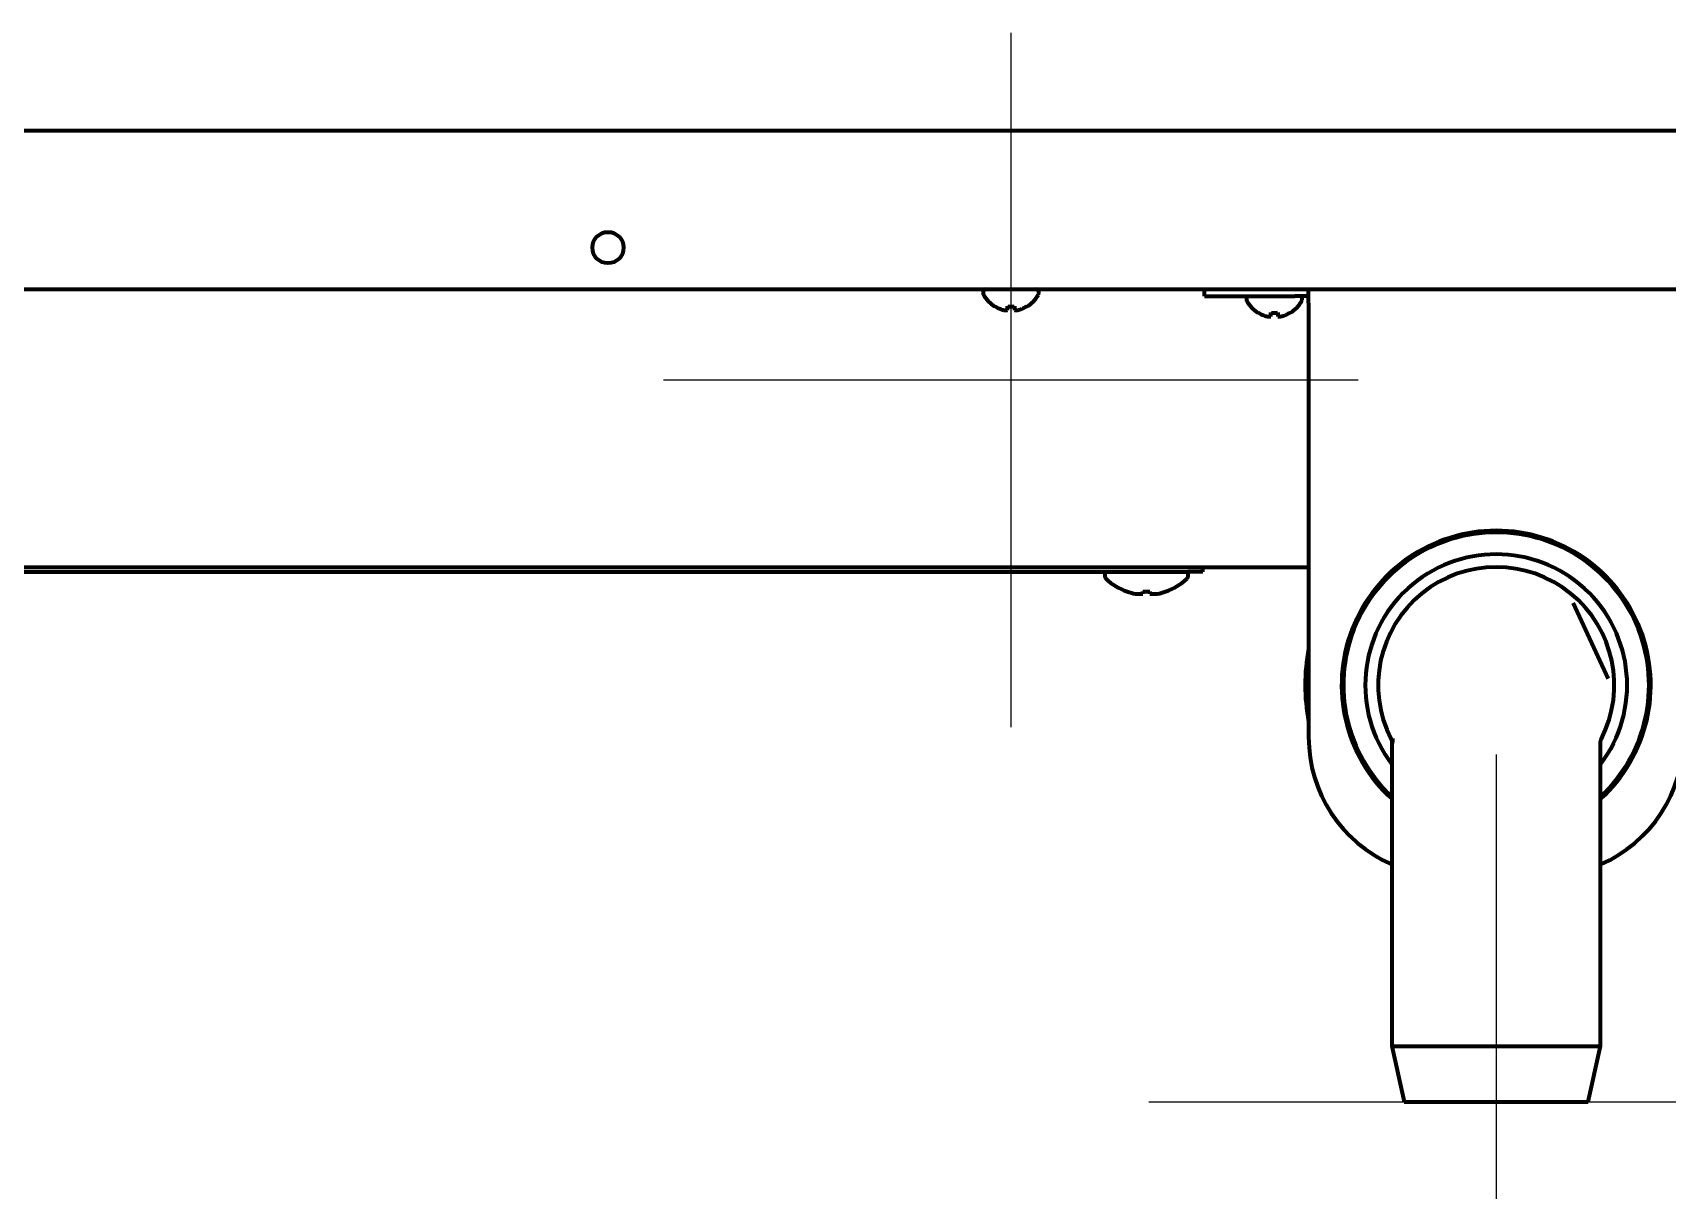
# Model space of a CAD drawing. Header units: inches. Extents: x -2983 to 7024, y 422 to 5529.
# Drawn here: x 6330.8 to 6566.1, y 2142.1 to 2308.8 of the extents above; entities that cross this region are included whole.
import ezdxf

# ---------------------------------------------------------------- set-up
doc = ezdxf.new("R2010")
doc.units = ezdxf.units.IN
doc.layers.add('GEOM', color=7, linetype='Continuous')

# ---------------------------------------------------------------- blocks, each defined once
blk = doc.blocks.new('A$C0B5A562A')
at = {"color": 6}
for p, q in [((0, 50), (0, -50)), ((-50, 0), (50, 0))]:
    blk.add_line(p, q, dxfattribs=at)
blk = doc.blocks.new('A$C76516A4E')
at = {"color": 3}
for p, q in [((0, 50), (0, -50)), ((-50, 0), (50, 0))]:
    blk.add_line(p, q, dxfattribs=at)

msp = doc.modelspace()

# ---------------------------------------------------------------- linework, layer by layer
at = {"linetype": 'Continuous', "lineweight": 70}
for p, q in [((6963.72, 2294.69), (6119.52, 2294.69)), ((6102.62, 2271.89), (6980.62, 2271.89)), ((6467.62, 2271.49), (6467.62, 2271.29)), ((6475.62, 2271.29), (6475.62, 2271.49)), ((6499.47, 2270.89), (6499.47, 2271.89)), ((6499.47, 2270.89), (6504.47, 2270.89)), ((6504.47, 2270.89), (6512.47, 2270.89)), ((6505.52, 2270.58), (6505.52, 2270.38)), ((6514.47, 2270.89), (6512.47, 2270.89)), ((6513.52, 2270.38), (6513.52, 2270.58)), ((6514.47, 2269.89), (6514.47, 2271.89)), ((6469.32, 2269.41), (6469.32, 2269.45)), ((6473.92, 2269.45), (6473.92, 2269.41)), ((6507.22, 2268.5), (6507.22, 2268.54)), ((6511.82, 2268.54), (6511.82, 2268.5)), ((6514.47, 2269.89), (6514.47, 2207.39)), ((6152.64, 2231.89), (6514.48, 2231.89)), ((6251.06, 2231.19), (6497.06, 2231.19)), ((6485.12, 2230.89), (6485.12, 2230.6)), ((6499.07, 2231.19), (6497.06, 2231.19)), ((6497.12, 2230.6), (6497.12, 2230.89)), ((6499.22, 2231.19), (6499.07, 2231.19)), ((6488.37, 2228.37), (6488.37, 2228.35)), ((6490.62, 2228.05), (6490.62, 2228.37)), ((6491.62, 2228.37), (6491.62, 2228.05)), ((6493.87, 2228.37), (6493.87, 2228.35)), ((6557.6, 2215.79), (6552.53, 2226.67)), ((6526.34, 2207.15), (6526.31, 2207.2)), ((6526.47, 2206.45), (6526.47, 2162.89)), ((6556.47, 2162.89), (6556.47, 2206.52)), ((6526.47, 2162.89), (6528.22, 2154.89)), ((6526.47, 2162.89), (6541.47, 2162.89)), ((6541.47, 2162.89), (6556.47, 2162.89)), ((6554.72, 2154.89), (6556.47, 2162.89)), ((6528.22, 2154.89), (6541.47, 2154.89)), ((6541.47, 2154.89), (6554.72, 2154.89))]:
    msp.add_line(p, q, dxfattribs=at)
msp.add_circle((6413.62, 2277.89), 2.25, dxfattribs=at)
for centre, radius, start, end in [((6468.02, 2271.49), 0.4, 90, 180), ((6468.02, 2271.29), 0.4, 180, 210.3012), ((6471.82, 2273.51), 4.8, 210.3012, 238.6273), ((6471.43, 2273.51), 4.8, 301.3727, 329.6988), ((6475.22, 2271.49), 0.4, 0, 90), ((6475.22, 2271.29), 0.4, 329.6988, 0), ((6505.92, 2270.58), 0.4, 128.8941, 180), ((6513.12, 2270.58), 0.4, 0, 51.1059), ((6505.92, 2270.38), 0.4, 180, 210.3012), ((6509.72, 2272.6), 4.8, 210.3012, 238.6273), ((6509.33, 2272.6), 4.8, 301.3727, 329.6988), ((6513.12, 2270.38), 0.4, 329.6988, 0), ((6541.47, 2214.89), 22.25, 90, 227.6156), ((6541.47, 2214.89), 22, 312.9883, 227.0117), ((6541.47, 2214.89), 22.25, 312.3844, 90), ((6541.47, 2214.89), 18.85, 322.7231, 217.2769), ((6485.62, 2230.89), 0.5, 143.1295, 180), ((6485.62, 2230.6), 0.5, 180, 226.2253), ((6496.62, 2230.6), 0.5, 313.7747, 0), ((6496.62, 2230.89), 0.5, 0, 36.8705), ((6541.47, 2214.89), 17, 332.905, 207.0951), ((6491.12, 2236.34), 8.45, 226.2253, 251.0075), ((6491.12, 2236.34), 8.44, 250.9729, 259.3378), ((6491.12, 2236.34), 7.99, 266.4122, 273.5878), ((6491.12, 2236.34), 8.44, 280.6622, 289.0271), ((6491.12, 2236.34), 8.45, 288.9925, 313.7747), ((6541.47, 2214.89), 27.5, 169.0538, 190.9406), ((6534.47, 2207.39), 20, 180, 246.4214), ((6548.47, 2207.39), 20, 293.5786, 0)]:
    msp.add_arc(centre, radius, start, end, dxfattribs=at)
for centre, major_axis, ratio, start_param, end_param in [((6499.22, 2232.89), (0, -1.7), 0.006655, 0, 0.941913), ((6490.09, 2236.34), (0, -8.32), 0.707107, 6.192956, 6.373415), ((6492.15, 2236.34), (0, 8.32), 0.707107, 3.051363, 3.231822)]:
    msp.add_ellipse(centre, major_axis=major_axis, ratio=ratio, start_param=start_param, end_param=end_param, dxfattribs=at)
for points, knots in [([(6469.32, 2269.45), (6469.53, 2269.32), (6469.74, 2269.21), (6470.06, 2269.08), (6470.17, 2269.03), (6470.4, 2268.96), (6470.51, 2268.93), (6470.62, 2268.9)], [0, 0, 0, 0, 0.5, 0.5, 0.75, 0.75, 1, 1, 1, 1]), ([(6472.12, 2269.45), (6472.12, 2269.32), (6472.12, 2269.21), (6472.12, 2269.08), (6472.12, 2269.03), (6472.12, 2268.96), (6472.12, 2268.93), (6472.12, 2268.9)], [0, 0, 0, 0, 0.5, 0.5, 0.75, 0.75, 1, 1, 1, 1]), ([(6507.22, 2268.54), (6507.43, 2268.41), (6507.64, 2268.3), (6507.96, 2268.17), (6508.07, 2268.12), (6508.3, 2268.05), (6508.41, 2268.01), (6508.52, 2267.98)], [0, 0, 0, 0, 0.5, 0.5, 0.75, 0.75, 1, 1, 1, 1]), ([(6510.02, 2268.54), (6510.02, 2268.41), (6510.02, 2268.3), (6510.02, 2268.17), (6510.02, 2268.12), (6510.02, 2268.05), (6510.02, 2268.01), (6510.02, 2267.98)], [0, 0, 0, 0, 0.5, 0.5, 0.75, 0.75, 1, 1, 1, 1]), ([(6526.31, 2207.2), (6526.32, 2207.2), (6526.32, 2207.19), (6526.33, 2207.17), (6526.34, 2207.15), (6526.36, 2207.1), (6526.42, 2206.96), (6526.47, 2206.73), (6526.47, 2206.54), (6526.46, 2206.45)], [0, 0, 0, 0, 0.157801, 0.199768, 0.230314, 0.269254, 0.389143, 0.724615, 1, 1, 1, 1]), ([(6526.82, 2206.91), (6526.78, 2206.91), (6526.71, 2206.93), (6526.63, 2206.95), (6526.57, 2206.97), (6526.53, 2206.99), (6526.5, 2207), (6526.47, 2207.02), (6526.45, 2207.03), (6526.42, 2207.05), (6526.41, 2207.07), (6526.39, 2207.08), (6526.38, 2207.1), (6526.36, 2207.11), (6526.35, 2207.12), (6526.35, 2207.14), (6526.34, 2207.15), (6526.34, 2207.15)], [0, 0, 0, 0, 0.133354, 0.293192, 0.368337, 0.440025, 0.508252, 0.573016, 0.634316, 0.692151, 0.746522, 0.797427, 0.844867, 0.888844, 0.929357, 0.966409, 1, 1, 1, 1]), ([(6556.48, 2206.52), (6556.47, 2206.6), (6556.49, 2206.75), (6556.53, 2206.94), (6556.58, 2207.07), (6556.61, 2207.14), (6556.62, 2207.17), (6556.63, 2207.18), (6556.63, 2207.18), (6556.63, 2207.19), (6556.63, 2207.19), (6556.63, 2207.19), (6556.63, 2207.19)], [0, 0, 0, 0, 0.329107, 0.59897, 0.78423, 0.886196, 0.90804, 0.918965, 0.928039, 0.941146, 0.967068, 1, 1, 1, 1])]:
    msp.add_open_spline(points, degree=3, knots=knots, dxfattribs=at)
for points, degree in [([(6470.62, 2268.9), (6470.65, 2268.89), (6470.7, 2268.89), (6470.77, 2268.88), (6470.84, 2268.88), (6470.91, 2268.88), (6470.98, 2268.88), (6471.05, 2268.89), (6471.1, 2268.89), (6471.12, 2268.9)], 3), ([(6471.12, 2268.9), (6471.12, 2268.91), (6471.12, 2268.94), (6471.12, 2268.99), (6471.12, 2269.05), (6471.12, 2269.11), (6471.12, 2269.17), (6471.12, 2269.25), (6471.12, 2269.34), (6471.12, 2269.41), (6471.12, 2269.45)], 3), ([(6471.12, 2269.45), (6471.29, 2269.42), (6471.62, 2269.4), (6471.96, 2269.42), (6472.12, 2269.45)], 3), ([(6472.12, 2268.9), (6472.15, 2268.89), (6472.2, 2268.89), (6472.28, 2268.88), (6472.35, 2268.88), (6472.42, 2268.88), (6472.49, 2268.88), (6472.56, 2268.89), (6472.6, 2268.89), (6472.62, 2268.9)], 3), ([(6472.62, 2268.9), (6472.68, 2268.91), (6472.79, 2268.94), (6472.95, 2268.99), (6473.11, 2269.05), (6473.26, 2269.11), (6473.41, 2269.17), (6473.57, 2269.25), (6473.74, 2269.34), (6473.86, 2269.41), (6473.92, 2269.45)], 3), ([(6509.02, 2267.98), (6509.02, 2268), (6509.02, 2268.03), (6509.02, 2268.08), (6509.02, 2268.14), (6509.02, 2268.2), (6509.02, 2268.26), (6509.02, 2268.34), (6509.02, 2268.43), (6509.02, 2268.5), (6509.02, 2268.54)], 3), ([(6509.02, 2268.54), (6509.19, 2268.51), (6509.52, 2268.49), (6509.86, 2268.51), (6510.02, 2268.54)], 3), ([(6510.52, 2267.98), (6510.58, 2268), (6510.69, 2268.03), (6510.85, 2268.08), (6511.01, 2268.14), (6511.16, 2268.2), (6511.31, 2268.26), (6511.47, 2268.34), (6511.64, 2268.43), (6511.76, 2268.5), (6511.82, 2268.54)], 3), ([(6508.52, 2267.98), (6508.55, 2267.98), (6508.6, 2267.98), (6508.67, 2267.97), (6508.74, 2267.97), (6508.81, 2267.97), (6508.88, 2267.97), (6508.95, 2267.98), (6509, 2267.98), (6509.02, 2267.98)], 3), ([(6510.02, 2267.98), (6510.05, 2267.98), (6510.1, 2267.98), (6510.18, 2267.97), (6510.25, 2267.97), (6510.32, 2267.97), (6510.39, 2267.97), (6510.46, 2267.98), (6510.5, 2267.98), (6510.52, 2267.98)], 3), ([(6556.61, 2207.15), (6556.6, 2207.13)], 1)]:
    msp.add_open_spline(points, degree=degree, dxfattribs=at)
msp.add_rational_spline([(6526.34, 2207.15), (6526.45, 2206.94), (6526.5, 2206.7), (6526.5, 2206.47)], [1.01365501824, 0.99500738145, 0.995459006469, 1.0150098933], degree=3, dxfattribs=at)

# ---------------------------------------------------------------- block references
msp.add_blockref('A$C0B5A562A', (6541.47, 2154.89))
at = {"layer": 'GEOM'}
msp.add_blockref('A$C76516A4E', (6471.62, 2258.84), dxfattribs=at)

doc.saveas('drawing.dxf')
